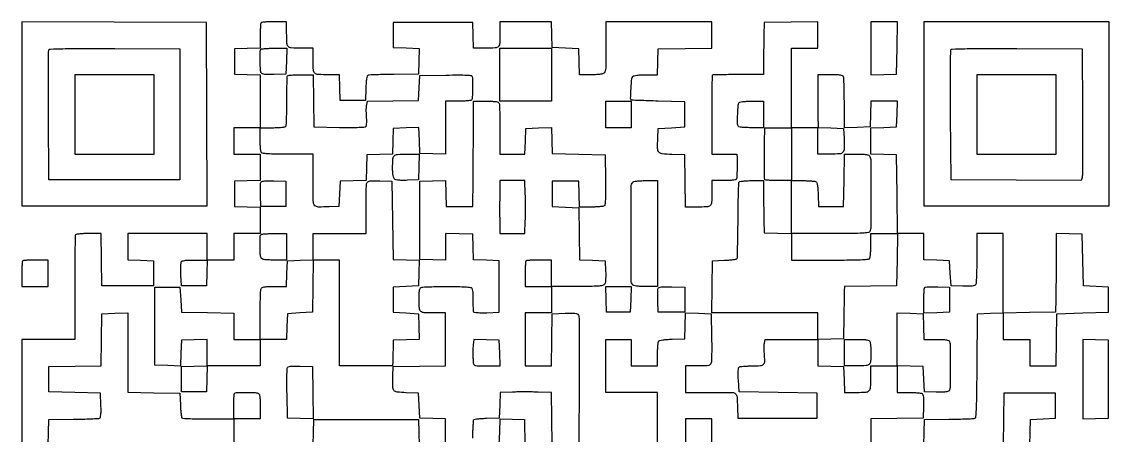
# Model space of a CAD drawing. Extents: x 156 to 936, y 100 to 969.
# Drawn here: x 156 to 936, y 672 to 969 of the extents above; entities that cross this region are included whole.
import ezdxf

# ---------------------------------------------------------------- set-up
doc = ezdxf.new("R2010")
doc.units = 0

msp = doc.modelspace()

# ---------------------------------------------------------------- linework, layer by layer
for points in [[(802.924948, 665), (803.212474, 674.25), (803.5, 683.5), (820.966527, 683.7261, 0.002516), (827.752009, 683.848088, 0.003769), (833.675696, 684.029084, 0.001598), (838.734997, 684.238043, 0.080658), (839.70432, 684.440031, 0.294491), (840.409051, 685.403351, 0.004559), (840.765826, 692.577338, 0.006966), (841.050817, 703.272058, 0.001419), (841.237793, 722.213931), (841.5, 759.5), (850.75, 759.787526), (860, 760.075052), (860, 750.537526), (860, 741), (869.5, 741), (879, 741), (879, 731.5), (879, 722), (888.477935, 722), (897.955869, 722), (898.227935, 740.75), (898.5, 759.5), (917, 760), (935.5, 760.5), (935.5, 769.5), (935.5, 778.5), (926.5, 779), (917.5, 779.5), (917, 798), (916.5, 816.5), (907.25, 816.787526), (898, 817.075052), (897.920976, 798.287526, -0.000609), (897.878178, 790.397897, -0.000549), (897.814941, 782.228211, -0.000549), (897.742156, 774.903415, -0.00174), (897.670976, 770), (897.5, 760.5), (878.75, 760.227935), (860, 759.955869), (860, 788.477935), (860, 817), (850.5, 817), (841, 817), (840.984687, 799.25, -0.004304), (840.919379, 792.354355, -0.006444), (840.732898, 786.334215, -0.002999), (840.478379, 781.232967, -0.128063), (840.149034, 780.206902, -0.187221), (839.340297, 779.610638, -0.039341), (837.5815, 779.278749, -0.027159), (834.914541, 779.135766, -0.008519), (830.914347, 779.206902), (822.5, 779.5), (822, 788.5), (821.5, 797.5), (812.25, 797.787526), (803, 798.075052), (803, 807.537526), (803, 817), (793.515573, 817), (784.031147, 817), (783.765573, 845.25), (783.5, 873.5), (774.25, 873.787526), (765, 874.075052), (765, 883.5), (765, 892.924948), (774.25, 893.212474), (783.5, 893.5), (783.787526, 902.75), (784.075052, 912), (774.575052, 912), (765.075052, 912), (764.787526, 902.75), (764.5, 893.5), (755.25, 893.212474), (746, 892.924948), (746, 910.380687, 0.003237), (745.955952, 917.183883, 0.004731), (745.821697, 923.173452, 0.002387), (745.635784, 928.244199, 0.081426), (745.393011, 929.418213, 0.192406), (744.653872, 930.217093, 0.06988), (743.154102, 930.688469, 0.034532), (740.571713, 930.937024, 0.00673), (735.893011, 931), (727, 931), (726.936029, 921.25, 0.001497), (726.920323, 916.84609, 0.000914), (726.926856, 911.646875, 0.000916), (726.952183, 906.495144, 0.001626), (726.994633, 902.25), (727.117209, 893), (717.558604, 893), (708, 893), (708, 921.5), (708, 950), (717.5, 950), (727, 950), (727, 959.521593), (727, 969.043186), (707.75, 968.771593), (688.5, 968.5), (688.301866, 959.5, 0.001393), (688.222149, 955.354275, 0.00077), (688.146698, 950.290986, 0.000768), (688.086028, 945.160135, 0.001237), (688.051866, 940.788462), (688, 931.076923), (669.871795, 931.076923, 0.001593), (662.899433, 931.054703, 0.00259), (656.978113, 930.986286, 0.000382), (651.731785, 930.894474, 0.19417), (651.435037, 930.76837, 0.194866), (651.144324, 930.081708, 0.000614), (651.006561, 920.484118, 0.002917), (650.920464, 908.675521, 0.001217), (650.936029, 892.75), (651, 874), (660, 874), (669, 874), (669.134681, 871.25, -0.015557), (669.209078, 867.076538, -0.008643), (669.053479, 861.988474, -0.004093), (668.774617, 857.017765, -0.122951), (668.396272, 855.832164, -0.226311), (667.882342, 855.501227, -0.00858), (665.553505, 855.244448, -0.013956), (662.712987, 855.060273, -0.00921), (659.440983, 855), (651, 855), (651, 846.106989, -0.014747), (650.800677, 839.350385, -0.195276), (649.74896, 837.14327, -0.175414), (647.404655, 836.171064, -0.011457), (639.940278, 836), (632.044131, 836), (631.772065, 854.75), (631.5, 873.5), (622.259666, 873.787398, -0.015844), (615.321238, 874.223546, -0.194277), (613.009645, 875.421808, -0.177046), (612.065605, 877.942653, -0.012739), (612.199088, 885.520917), (612.5, 892.5), (622, 893), (631.5, 893.5), (631.5, 902.5), (631.5, 911.5), (612.5, 912.055984, -0.000919), (605.197375, 912.283114, -0.001503), (599.007812, 912.50564, -0.000154), (593.478061, 912.722795, -0.15636), (593.25, 912.805984, -0.241526), (592.678893, 914.029082, -0.004679), (593.012086, 921.191542, -0.005611), (593.486258, 928.251259, -0.178643), (594.2, 929.8, -0.144682), (595.138013, 930.310039, -0.021131), (597.298731, 930.677383, -0.02038), (600.152513, 930.921656, -0.011159), (603.662474, 931), (611.924948, 931), (612.212474, 940.25), (612.5, 949.5), (631.75, 949.771593), (651, 950.043186), (651, 959.521593), (651, 969), (613, 969), (575, 969), (574.874114, 960.25, 0.00318), (574.842131, 956.264977, 0.001862), (574.851957, 951.492533, 0.001862), (574.89735, 946.717686, 0.003165), (574.975462, 942.72458, -0.00977), (575.000288, 938.814653, -0.020936), (574.834299, 935.802749, -0.024523), (574.508902, 933.589189, -0.125079), (573.978903, 932.47458, -0.138222), (572.962049, 931.773872, -0.04395), (571.158273, 931.330886, -0.02907), (568.461633, 931.074326, -0.009183), (564.415081, 931), (556.075052, 931), (555.787526, 940.25), (555.5, 949.5), (546, 950), (536.5, 950.5), (536.212474, 959.75), (535.924948, 969), (517.462474, 969), (499, 969), (499, 961.081787, -0.011384), (498.829682, 953.602344, -0.174757), (497.860252, 951.254332, -0.195866), (495.658129, 950.20038, -0.014889), (488.930537, 950), (480.075052, 950), (479.787526, 959.25), (479.5, 968.5), (451, 968.5), (422.5, 968.5), (422.5, 959.5), (422.5, 950.5), (431.787023, 950.211984), (441.074046, 949.923969), (440.787023, 940.711984), (440.5, 931.5), (423.033473, 931.2739, 0.002462), (416.249913, 931.152678, 0.003696), (410.332354, 930.974005, 0.001539), (405.273815, 930.768232, 0.080844), (404.323085, 930.570485, 0.236839), (403.746466, 929.938068, 0.027582), (403.317872, 928.012606, 0.023653), (402.989793, 925.211026, 0.009092), (402.789612, 921.296585), (402.5, 912.5), (393.5, 912.5), (384.5, 912.5), (384.212474, 921.75), (383.924948, 931), (376.044262, 931, -0.011491), (368.592092, 931.171283, -0.175559), (366.249844, 932.143776, -0.19511), (365.199102, 934.350994, -0.014732), (365, 941.106989), (365, 950), (356.106989, 950, -0.014768), (349.349521, 950.199638, -0.195511), (347.14255, 951.252746, -0.175208), (346.170753, 953.599988, -0.01141), (346, 961.081787), (346, 969), (337.166667, 969, 0.007039), (333.733476, 968.951666, 0.010477), (330.732292, 968.804167, 0.005871), (328.23216, 968.599192, 0.174709), (327.666667, 968.333333, 0.174595), (327.400837, 967.768224, 0.005912), (327.195833, 965.278732, 0.010516), (327.048335, 962.289663, 0.007069), (327, 958.870859), (327, 950.075052), (317.75, 949.787526), (308.5, 949.5), (308.5, 940.5), (308.5, 931.5), (317.75, 931.212474), (327, 930.924948), (327, 911.962474), (327, 893), (317.5, 893), (308, 893), (308, 883.5), (308, 874), (317.5, 874), (327, 874), (327, 864.537526), (327, 855.075052), (317.75, 854.787526), (308.5, 854.5), (308.5, 845.5), (308.5, 836.5), (317.75, 836.212474), (327, 835.924948), (327, 826.462474), (327, 817), (317.5, 817), (308, 817), (308, 807.5), (308, 798), (298.5, 798), (289, 798), (289, 807.5), (289, 817), (260.5, 817), (232, 817), (232, 807.537526), (232, 798.075052), (241.25, 797.787526), (250.5, 797.5), (250.5, 788.5), (250.5, 779.5), (232, 779.5), (213.5, 779.5), (213.227935, 798.25), (212.955869, 817), (204.036952, 817, 0.009718), (200.577597, 816.932755, 0.014646), (197.569487, 816.727395, 0.009376), (195.111804, 816.440507, 0.224214), (194.544488, 816.071983, 0.135039), (194.310559, 815.273879, 0.000414), (194.140326, 804.526676, 0.002326), (194.014184, 792.350824, 0.001448), (193.974023, 778.071983), (193.977105, 741), (174.988552, 741), (156, 741), (156, 703), (156, 665)], [(460, 665), (460, 674.462474), (460, 683.924948), (450.75, 684.212474), (441.5, 684.5), (441, 693.5), (440.5, 702.5), (431.759315, 702.788797, -0.017722), (425.222155, 703.237089, -0.198326), (422.97509, 704.45151, -0.170867), (422.062458, 706.988791, -0.012477), (422.199088, 714.520917), (422.5, 721.5), (441.25, 721.772065), (460, 722.044131), (460, 741.022065), (460, 760), (452.081787, 760, -0.011011), (444.641409, 760.163873, -0.16771), (442.279861, 761.097177, -0.201251), (441.212506, 763.225197, -0.016928), (441, 769.5, -0.007489), (441.06471, 773.820122, -0.036534), (441.316038, 776.251766, -0.072682), (441.790003, 777.676577, -0.18666), (442.581787, 778.393011, -0.080983), (443.749577, 778.635568, -0.002541), (448.632682, 778.821697, -0.004891), (454.409143, 778.955938, -0.003363), (460.959343, 779, -0.003883), (468.999884, 778.937551, -0.013622), (474.173829, 778.716098, -0.014593), (477.665189, 778.368609, -0.190849), (478.782764, 777.75, -0.133273), (479.174524, 776.879994, -0.015296), (479.450183, 774.730109, -0.017581), (479.612727, 772.102267, -0.013481), (479.611741, 769.22484, 0.00835), (479.581407, 766.364104, 0.011411), (479.655912, 763.788254, 0.008354), (479.80206, 761.656369, 0.117643), (480.041103, 760.933495, 0.224904), (480.679867, 760.51975, 0.014132), (482.970886, 760.280463, 0.017537), (485.940066, 760.159446, 0.009583), (489.58457, 760.208654), (498.5, 760.5), (498.5, 779), (498.5, 797.5), (489.287036, 797.787036), (480.074071, 798.074071), (479.787036, 807.287036), (479.5, 816.5), (469.75, 816.786212), (460, 817.072424), (460, 807.498686), (460, 797.924948), (450.75, 798.212474), (441.5, 798.5), (441.5, 826.5), (441.5, 854.5), (450.711984, 854.787023), (459.923969, 855.074046), (460.211984, 845.787023), (460.5, 836.5), (470, 836.5), (479.5, 836.5), (479.706189, 855.5, 0.000664), (479.788403, 864.132135, 0.000393), (479.864679, 874.426563, 0.000394), (479.92461, 884.697251, 0.000678), (479.956189, 893.25), (480, 912), (488.893011, 912, -0.00673), (493.571713, 911.937024, -0.034532), (496.154102, 911.688469, -0.06988), (497.653872, 911.217093, -0.192406), (498.393011, 910.418213, -0.081401), (498.635772, 909.244542, -0.002396), (498.821697, 904.184475, -0.00474), (498.955951, 898.207024, -0.003244), (499, 891.418213), (499, 874), (507.962474, 874), (516.924948, 874), (517.212474, 883.25), (517.5, 892.5), (526.711984, 892.787023), (535.923969, 893.074046), (536.211984, 883.787023), (536.5, 874.5), (555.5, 874), (574.5, 873.5), (574.71939, 855.540099, -0.003424), (574.76602, 846.853289, -0.012963), (574.617147, 841.421853, -0.013089), (574.32745, 837.785663, -0.228634), (573.71939, 836.805412, -0.112178), (572.861723, 836.499499, -0.008905), (570.445781, 836.253721, -0.01172), (567.521977, 836.077684, -0.008708), (564.287526, 836.015313), (556.075052, 836), (555.787526, 845.25), (555.5, 854.5), (546, 854.5), (536.5, 854.5), (536.5, 845.5), (536.5, 836.5), (546, 836), (555.5, 835.5), (555.771928, 816.787236), (556.043857, 798.074471), (565.271928, 797.787236), (574.5, 797.5), (574.793771, 789.655204, -0.01153), (574.842502, 786.264652, -0.021342), (574.701133, 783.514748, -0.023545), (574.405224, 781.431833, -0.126804), (573.921326, 780.405204, -0.182404), (572.63003, 779.670597, -0.021157), (569.264588, 779.28498, -0.014874), (563.87593, 779.058352, -0.003072), (554.377555, 779), (536, 779), (536, 769.5), (536, 760), (526.5, 760), (517, 760), (517, 741), (517, 722), (526.477935, 722), (535.955869, 722), (536.227935, 740.75), (536.5, 759.5), (545.721624, 759.78715, -0.004152), (551.57824, 759.920849, -0.054125), (553.742582, 759.717622, -0.166626), (554.841379, 759.070883, -0.118084), (555.499153, 757.78715, -0.05765), (555.718993, 756.012631, -0.00055), (555.810237, 742.9531, -0.00183), (555.843716, 727.912858, -0.001183), (555.777529, 710.5), (555.5, 665.5)], [(174.924948, 665), (175.212474, 674.25), (175.5, 683.5), (192.966527, 683.7261, 0.002617), (199.755613, 683.849525, 0.003904), (205.690789, 684.034876, 0.001709), (210.751761, 684.249818, 0.080308), (211.755698, 684.459747, 0.230735), (212.38357, 685.132566, 0.046619), (212.724607, 686.779803, 0.028627), (212.867535, 689.436735, 0.00737), (212.789171, 693.733647), (212.5, 702.5), (194, 703), (175.5, 703.5), (175.5, 712.5), (175.5, 721.5), (194.228016, 721.771984), (212.956031, 722.043969), (213.228016, 740.771984), (213.5, 759.5), (222.75, 759.787526), (232, 760.075052), (232, 731.559591), (232, 703.044131), (250.75, 702.772065), (269.5, 702.5), (269.794391, 694.005609, 0.008279), (269.964083, 690.694214, 0.011972), (270.232402, 687.776348, 0.007724), (270.549842, 685.368688, 0.161087), (270.872093, 684.727907, 0.185963), (271.58443, 684.411783, 0.002216), (276.763418, 684.175895, 0.006297), (282.805731, 684.003704, 0.00403), (289.827702, 683.948685), (308, 683.952773), (308, 674.49196), (308, 665.031147)], [(612.043914, 665.650853, -0.002105), (612, 676.081787), (612, 703), (593.5, 703), (575, 703), (575, 722), (575, 741), (584, 741), (593, 741), (593, 731.5), (593, 722), (602.5, 722), (612, 722), (612.015313, 730.25, -0.008591), (612.077158, 733.498009, -0.011595), (612.251635, 736.431384, -0.008743), (612.495093, 738.855762, -0.112618), (612.798312, 739.707902, -0.195149), (613.552989, 740.24575, -0.020215), (615.737125, 740.673305, -0.020298), (618.707636, 741.008289, -0.009786), (622.532999, 741.207902), (631.5, 741.5), (631.788016, 750.787023), (632.076031, 760.074046), (641.288016, 759.787023), (650.5, 759.5), (650.785515, 743, -0.003332), (650.854498, 736.515656, -0.004581), (650.824256, 730.685937, -0.002978), (650.724981, 725.797256, -0.053901), (650.516463, 724.25, -0.122326), (649.855595, 722.996245, -0.153829), (648.733255, 722.32807, -0.053257), (646.5462, 722.052573, -0.004723), (640.980948, 722), (632, 722), (632, 712.5), (632, 703), (640.75, 702.906082, 0.002441), (644.767533, 702.882574, 0.001372), (649.646927, 702.89123, 0.001369), (654.573813, 702.926979, 0.002237), (658.750177, 702.987407, -0.013023), (665.790066, 702.937406, -0.191699), (668.015539, 701.964983, -0.18068), (669.03178, 699.704774, -0.011333), (669.346713, 692.27678), (669.5, 684.5), (698, 684.5), (726.5, 684.5), (726.5, 693.5), (726.5, 702.5), (698.5, 703), (670.5, 703.5), (669.992921, 712, -0.00974), (669.850799, 715.54172, -0.018682), (669.898367, 718.384381, -0.016605), (670.087312, 720.543244, -0.207927), (670.492921, 721.234687, -0.129958), (671.239543, 721.525821, -0.008081), (673.622012, 721.758058, -0.011521), (676.504592, 721.925339, -0.008266), (679.730948, 721.984687, 0.018537), (685.747928, 722.219049, 0.181022), (688.017698, 723.271479, 0.198869), (688.924046, 725.502701, 0.023008), (688.633077, 731.01111, -0.014999), (688.500258, 732.938993, -0.012336), (688.471135, 735.00163, -0.012523), (688.538682, 736.898408, -0.032072), (688.709582, 738.26111), (689.233154, 741), (708.116577, 741), (727, 741), (727, 731.537526), (727, 722.075052), (736.25, 721.787526), (745.5, 721.5), (745.787526, 712.25), (746.075052, 703), (754.930537, 703, 0.014889), (761.658129, 703.20038, 0.195866), (763.860252, 704.254332, 0.174757), (764.829682, 706.602344, 0.011384), (765, 714.081787), (765, 722), (774.5, 722), (784, 722), (784, 712.5), (784, 703), (792.25, 702.984687, -0.00917), (795.504112, 702.918959, -0.012203), (798.45641, 702.732898, -0.00954), (800.894283, 702.472467, -0.110402), (801.793098, 702.149034, -0.187221), (802.389362, 701.340297, -0.039341), (802.721251, 699.5815, -0.027159), (802.864234, 696.914541, -0.008519), (802.793098, 692.914347), (802.5, 684.5), (783.75, 684.227935), (765, 683.955869), (765, 674.477935), (765, 665)], [(536.5, 665.5), (536.228185, 684.181892), (535.95637, 702.863784), (526.457255, 703.181892, 0.004923), (522.171483, 703.283182, 0.003025), (517.121782, 703.322239, 0.003032), (512.12499, 703.300357, 0.005411), (508.016106, 703.212964), (499.074071, 702.925929), (498.787036, 693.712964), (498.5, 684.5), (489.25, 684.212474, 0.007931), (485.059499, 684.015643, 0.023956), (482.219181, 683.699926, 0.029796), (480.354589, 683.286533, 0.305992), (479.871896, 682.712474, 0.010281), (479.720577, 680.93031, 0.002565), (479.548185, 678.012426, 0.002391), (479.370898, 674.404521, 0.001572), (479.199748, 670.25)]]:
    msp.add_lwpolyline(points, format="xyb")
for points in [[(156, 903.007138), (156, 837), (222.50719, 837), (289.014379, 837), (288.75719, 902.75), (288.5, 968.5), (222.25, 968.757138), (156, 969.014276)], [(765, 949.962474), (765, 930.924948), (774.25, 931.212474), (783.5, 931.5), (783.772065, 950.25), (784.044131, 969), (774.522065, 969), (765, 969)], [(803, 903), (803, 837), (869.5, 837), (936, 837), (936, 903), (936, 969), (869.5, 969), (803, 969)], [(536, 931), (536, 912), (517.5, 912), (499, 912), (499, 931), (499, 950), (517.5, 950), (536, 950)], [(194, 902.5), (194, 874), (222.5, 874), (251, 874), (251, 902.5), (251, 931), (222.5, 931), (194, 931)], [(841, 902.5), (841, 874), (869.5, 874), (898, 874), (898, 902.5), (898, 931), (869.5, 931), (841, 931)], [(593, 902.5), (593, 893), (584, 893), (575, 893), (575, 902.5), (575, 912), (584, 912), (593, 912)], [(592.787526, 769.75), (592.5, 760.5), (584, 760.5), (575.5, 760.5), (575.212474, 769.75), (574.924948, 779), (584, 779), (593.075052, 779)], [(917, 712.5), (917, 683.924948), (926.25, 684.212474), (935.5, 684.5), (935.5, 712.5), (935.5, 740.5), (926.25, 740.787526), (917, 741.075052)]]:
    msp.add_lwpolyline(points, close=True)
for points in [[(269.5, 902.5), (269.5, 855.5), (222.5, 855.5), (175.5, 855.5), (175.239372, 901.5, -0.000997), (175.174287, 919.225103, -0.001596), (175.197198, 934.357597, -0.000282), (175.267665, 947.72814, -0.090314), (175.461789, 948.759906, -0.301449), (176.45055, 949.464468, -0.003096), (185.402033, 949.70934, -0.005599), (198.68089, 949.841585, -0.001079), (222.722417, 949.759906), (269.5, 949.5)], [(345.787526, 940.75), (345.5, 931.5), (337.085653, 931.206902, -0.008519), (333.085459, 931.135766, -0.027159), (330.4185, 931.278749, -0.039341), (328.659703, 931.610638, -0.187221), (327.850966, 932.206902, -0.131906), (327.206577, 934.26788, -0.007493), (327.033407, 940.992136, -0.005877), (327.040216, 947.8478, -0.195602), (327.666667, 949.333333, -0.174822), (328.232541, 949.599219, -0.00583), (330.743315, 949.804167, -0.010438), (333.756615, 949.951668, -0.007009), (337.204192, 950), (346.075052, 950)], [(916.777529, 904.5, -0.001169), (916.844214, 887.089041, -0.00181), (916.812248, 872.054912, -0.000538), (916.723164, 858.995066, -0.057675), (916.505999, 857.240125), (915.956939, 854.980251), (869.22847, 855.240125), (822.5, 855.5), (822.239372, 901.5, -0.000997), (822.174287, 919.225103, -0.001596), (822.197198, 934.357597, -0.000282), (822.267665, 947.72814, -0.090314), (822.461789, 948.759906, -0.301449), (823.45055, 949.464468, -0.003096), (832.402033, 949.70934, -0.005599), (845.68089, 949.841585, -0.001079), (869.722417, 949.759906), (916.5, 949.5)], [(365.227935, 912.25), (365.5, 893.5), (383.926619, 893.226758, 0.00365), (392.321523, 893.163563, 0.010953), (398.054295, 893.28785, 0.008053), (402.172111, 893.533919, 0.239802), (403.03717, 894.060143, 0.117689), (403.282329, 894.801737, 0.012855), (403.389486, 896.607774, 0.015163), (403.396552, 898.795666, 0.011696), (403.276127, 901.178943, -0.011439), (403.149717, 903.6554, -0.011583), (403.137475, 906.124735, -0.011438), (403.225729, 908.271701, -0.045518), (403.428979, 909.573052), (404.026806, 911.954986), (422.263403, 912.227493), (440.5, 912.5), (441, 921.5), (441.5, 930.5), (460.25, 930.772065, -0.002837), (469.767137, 930.856152, -0.014019), (475.125912, 930.722825, -0.016384), (478.479094, 930.434829, -0.35065), (479.131922, 929.772065, -0.022522), (479.404849, 925.09601, -0.012592), (479.336904, 919.396152, -0.005487), (479.068046, 913.808283, -0.223203), (478.500625, 912.765313, -0.132522), (477.748416, 912.473712, -0.007387), (475.223621, 912.241942, -0.010971), (472.174845, 912.074625, -0.007783), (468.75, 912.015313), (460, 912), (460, 892.962474), (460, 873.924948), (450.75, 874.212474), (441.5, 874.5), (441.211984, 883.787023), (440.923969, 893.074046), (431.711984, 892.787023), (422.5, 892.5), (422.212964, 883.287036), (421.925929, 874.074071), (412.712964, 873.787036), (403.5, 873.5), (403.212964, 864.287036), (402.925929, 855.074071), (393.712964, 854.787036), (384.5, 854.5), (384, 845.5), (383.5, 836.5), (376.520917, 836.199088, -0.012422), (368.785802, 836.057933, -0.180078), (366.267526, 837.014264, -0.202597), (365.14059, 839.336868, -0.016297), (365.006044, 846.283591, 0.001591), (365.048206, 850.481493, 0.000931), (365.073343, 855.509867, 0.000931), (365.079759, 860.541436, 0.001582), (365.063971, 864.75), (365, 874), (346.606989, 874, -0.002472), (336.276552, 874.051073, -0.018295), (331.359559, 874.27975, -0.036273), (328.606822, 874.711497, -0.24904), (327.606989, 875.581787, -0.06844), (327.368926, 876.599719, -0.007317), (327.178303, 879.0249, -0.008902), (327.044385, 881.933927, -0.00705), (327, 885.081787), (327, 893), (335.940983, 893, 0.010436), (339.411851, 893.07245, 0.015606), (342.436963, 893.293528, 0.010524), (344.897334, 893.603205, 0.22125), (345.499533, 893.999244, 0.128761), (345.748128, 894.810169, 0.001971), (345.933017, 899.750487, 0.005139), (346.066808, 905.519605, 0.00336), (346.108001, 912.17475, -0.002774), (346.14134, 918.817734, -0.004307), (346.25126, 924.547679, -0.001397), (346.402627, 929.494378, -0.130786), (346.608468, 930.175505, -0.228659), (347.12356, 930.503946, -0.007705), (349.588281, 930.757805, -0.01317), (352.582027, 930.940311, -0.008638), (356.036952, 931), (364.955869, 931)], [(688, 902.5), (688, 893), (679.106989, 893, -0.008167), (674.997112, 893.067136, -0.025131), (672.225961, 893.297448, -0.033225), (670.402822, 893.666252, -0.246804), (669.776163, 894.25, -0.086314), (669.383347, 896.61345, -0.007365), (669.520477, 902.781088, -0.00592), (669.826486, 909.046906, -0.123861), (670.38886, 910.820171, -0.201436), (671.115698, 911.338706, -0.023545), (673.121693, 911.69346, -0.02204), (675.901463, 911.927186, -0.009953), (679.559017, 912), (688, 912)], [(708, 874), (708, 855), (716.25, 854.984687, -0.008579), (719.497876, 854.922928, -0.011582), (722.430835, 854.748704, -0.008725), (724.854929, 854.505619, -0.112667), (725.706033, 854.202843, -0.192561), (726.236162, 853.466763, -0.02067), (726.666992, 851.36687, -0.020911), (727.005667, 848.539342, -0.010674), (727.206033, 844.968156), (727.5, 836.5), (736.5, 836.5), (745.5, 836.5), (745.772065, 855.25), (746.044131, 874), (754.915076, 874, -0.006755), (759.580732, 873.936965, -0.034601), (762.157648, 873.688316, -0.069982), (763.654681, 873.216846, -0.192203), (764.393011, 872.418213, -0.091103), (764.951141, 869.430895, -0.00075), (764.987031, 845.5, -0.00075), (764.951141, 821.569105, -0.091103), (764.393011, 818.581787, -0.273), (763.2442, 817.66906, -0.020733), (759.135087, 817.269618, -0.01238), (751.897163, 817.047441, -0.001482), (735.893011, 817), (708, 817), (708, 807.5), (708, 798), (735.893011, 798, 0.001482), (751.897163, 798.047441, 0.01238), (759.135087, 798.269618, 0.020733), (763.2442, 798.66906, 0.273), (764.393011, 799.581787, 0.06844), (764.631074, 800.599719, 0.007317), (764.821697, 803.0249, 0.008902), (764.955615, 805.933927, 0.00705), (765, 809.081787), (765, 817), (774.522065, 817), (784.044131, 817), (783.772065, 798.25), (783.5, 779.5), (764.75, 779.227935), (746, 778.955869), (745.915374, 776.227935, 0.004106), (745.87465, 774.442113, 0.00031), (745.807028, 769.601331, 0.000428), (745.734888, 763.827037, 0.000325), (745.665374, 757.5), (745.5, 741.5), (736.25, 741.212474), (727, 740.924948), (727, 750.462474), (727, 760), (688.977935, 760), (650.955869, 760), (651.227935, 778.75), (651.5, 797.5), (659.968156, 797.793967, 0.010008), (663.254663, 797.97397, 0.014925), (666.117432, 798.274448, 0.00987), (668.44969, 798.636875, 0.21401), (669.010409, 799.016842, 0.1316), (669.246289, 799.801907, 0.00077), (669.466153, 807.475903, 0.003165), (669.648646, 816.259696, 0.002), (669.755699, 826.50922, -0.002074), (669.864307, 836.761147, -0.003276), (670.051553, 845.552745, -0.000825), (670.277893, 853.223781, -0.131355), (670.522463, 854.036345, -0.220325), (671.10065, 854.418056, -0.010886), (673.422624, 854.716926, -0.015902), (676.281377, 854.930117, -0.010659), (679.559017, 855), (688, 855), (688.051866, 845.25, 0.001235), (688.086031, 840.863499, 0.000769), (688.146698, 835.720313, 0.000771), (688.222149, 830.648335, 0.001399), (688.301866, 826.5), (688.5, 817.5), (698.25, 817.213788), (708, 816.927576), (708, 835.963788), (708, 855), (698.5, 855, -0.0074), (694.85253, 855.053986, -0.01215), (691.769574, 855.220312, -0.005805), (689.227244, 855.449247, -0.357713), (688.928337, 855.75, -0.022085), (688.811056, 858.043274, -0.000983), (688.77158, 865.989439, -0.00184), (688.777347, 874.495849, -0.002427), (688.84878, 882.25), (689, 893), (698.5, 893), (708, 893)], [(745.800912, 885.520917, -0.012322), (745.941866, 877.88044, -0.176722), (745.009281, 875.372662, -0.202101), (742.732324, 874.227183, -0.01682), (735.980948, 874), (727, 874), (727, 883.537526), (727, 893.075052), (736.25, 892.787526), (745.5, 892.5)], [(440.787526, 864.75), (440.5, 855.5), (432.655204, 855.206229, -0.01153), (429.264652, 855.157498, -0.021342), (426.514748, 855.298867, -0.023545), (424.431833, 855.594776, -0.126804), (423.405204, 856.078674, -0.135867), (422.774512, 856.984925, -0.040828), (422.344596, 858.625418, -0.030592), (422.081339, 860.934398, -0.01309), (422, 864.040657, -0.014338), (422.189268, 870.639454, -0.186431), (423.185875, 872.835771, -0.182412), (425.409858, 873.816515, -0.01362), (432.144515, 874), (441.075052, 874)], [(422, 826.5), (422.5, 798.5), (431.787023, 798.211984), (441.074046, 797.923969), (440.787023, 788.711984), (440.5, 779.5), (431.5, 779), (422.5, 778.5), (422.5, 769.5), (422.5, 760.5), (431.5, 760), (440.5, 759.5), (440.787023, 750.288016), (441.074046, 741.076031), (431.787023, 740.788016), (422.5, 740.5), (422.316022, 734.5, 0.000486), (422.240743, 731.964552, 0.000422), (422.166694, 729.307813, 0.000425), (422.103752, 726.903323, 0.001252), (422.066022, 725.25), (422, 722), (403, 722), (384, 722), (384, 760), (384, 798), (374.522065, 798), (365.044131, 798), (364.772065, 779.25), (364.5, 760.5), (355.5, 760), (346.5, 759.5), (346.212474, 750.25), (345.924948, 741), (336.462474, 741), (327, 741), (327, 731.5), (327, 722), (308.037526, 722), (289.075052, 722), (288.787526, 712.75), (288.5, 703.5), (279.5, 703.5), (270.5, 703.5), (270.5, 712.5), (270.5, 721.5), (279.75, 721.787526), (289, 722.075052), (289, 731.575052), (289, 741.075052), (279.75, 740.787526), (270.5, 740.5), (270.211984, 731.212977), (269.923969, 721.925954), (260.711984, 722.212977), (251.5, 722.5), (251.5, 750.5), (251.5, 778.5), (260.5, 778.5), (269.5, 778.5), (270, 769.5), (270.5, 760.5), (289.25, 760.227935), (308, 759.955869), (308, 750.477935), (308, 741), (317.5, 741), (327, 741), (327, 758.418213, -0.003244), (327.044049, 765.207024, -0.00474), (327.178303, 771.184475, -0.002396), (327.364228, 776.244542, -0.081401), (327.606989, 777.418213, -0.192061), (328.344751, 778.216672, -0.070053), (329.839867, 778.688208, -0.03465), (332.412948, 778.936924, -0.006773), (337.069463, 779), (345.924948, 779), (346.212474, 788.25), (346.5, 797.5), (355.75, 797.787526), (365, 798.075052), (365, 807.537526), (365, 817), (384, 817), (403, 817), (403.096534, 829.25, 0.000766), (403.128635, 834.306641, 0.000763), (403.145298, 839.370312, 0.000746), (403.146504, 843.795341, 0.002999), (403.12698, 846.5, -0.018513), (403.259384, 852.061176, -0.203503), (404.233226, 854.015207, -0.173898), (406.396602, 854.835874, -0.012851), (412.829377, 854.787775), (421.5, 854.5)], [(345.5, 845.5), (345.5, 836.5), (336.5, 836.5), (327.5, 836.5), (327.205027, 844.411609, -0.006757), (327.130652, 847.542211, -0.008847), (327.151984, 850.403842, -0.006825), (327.2445, 852.787219, -0.078651), (327.438673, 853.700781, -0.222283), (328.127059, 854.364206, -0.05328), (329.715903, 854.724548, -0.030281), (332.338027, 854.871594, -0.007113), (336.733647, 854.789171), (345.5, 854.5)], [(498.900637, 847.75, -0.000313), (498.857705, 844.754297, -0.00031), (498.81088, 841.748438, -0.000304), (498.766673, 839.117832, -0.001201), (498.734613, 837.5, 0.006381), (498.718651, 835.811892, 0.001287), (498.736302, 832.810938, 0.001359), (498.775311, 829.319936, 0.00127), (498.833975, 825.75), (499, 817), (507.929031, 817), (516.858062, 817), (517.179031, 826.25, 0.005736), (517.277592, 830.495207, 0.003234), (517.304751, 835.646875, 0.003227), (517.264969, 840.846037, 0.005283), (517.156293, 845.25), (516.812585, 855), (507.906293, 855), (499, 855)], [(612, 817), (612, 779), (603.622445, 779, -0.009861), (599.81158, 779.075163, -0.024525), (597.034468, 779.321529, -0.031042), (595.084709, 779.715923, -0.155337), (594.157803, 780.309859, -0.17421), (593.089972, 783.255606, -0.000779), (593.047772, 817.013129, -0.00078), (593.110818, 850.769593, -0.174051), (594.180429, 853.717403, -0.158129), (595.090095, 854.293325, -0.028943), (597.06969, 854.67996, -0.023753), (599.858891, 854.924684, -0.010005), (603.622445, 855), (612, 855)], [(346, 807.5), (346, 798), (337.106989, 798, -0.00673), (332.428287, 798.062976, -0.034532), (329.845898, 798.311531, -0.06988), (328.346128, 798.782907, -0.192406), (327.606989, 799.581787, -0.084511), (327.096621, 802.128446, -0.008182), (327.015701, 808.449139, -0.004931), (327.103892, 815.018197, -0.192867), (327.666667, 816.333333, -0.174709), (328.23216, 816.599192, -0.005871), (330.732292, 816.804167, -0.010477), (333.733476, 816.951666, -0.007039), (337.166667, 817), (346, 817)], [(156.666667, 797.333333, 0.174709), (156.400808, 796.76784, 0.005871), (156.195833, 794.267708, 0.010477), (156.048334, 791.266524, 0.007039), (156, 787.833333), (156, 779), (165.5, 779), (175, 779), (175, 788.5), (175, 798), (166.166667, 798, 0.007039), (162.733476, 797.951666, 0.010477), (159.732292, 797.804167, 0.005871), (157.23216, 797.599192, 0.174709)], [(288.787526, 788.75), (288.5, 779.5), (279.5, 779.5), (270.5, 779.5), (270.205027, 787.411609, -0.006569), (270.129541, 790.539392, -0.008656), (270.147568, 793.392336, -0.006579), (270.235027, 795.7687, -0.079281), (270.423642, 796.661609, -0.22904), (271.108114, 797.304492, -0.041271), (272.861635, 797.698947, -0.027152), (275.637843, 797.934049, -0.007548), (280.006141, 798), (289.075052, 798)], [(517.666667, 797.333333, 0.174709), (517.400808, 796.76784, 0.005871), (517.195833, 794.267708, 0.010477), (517.048334, 791.266524, 0.007039), (517, 787.833333), (517, 779), (526.5, 779), (536, 779), (536, 788.5), (536, 798), (527.166667, 798, 0.007039), (523.733476, 797.951666, 0.010477), (520.732292, 797.804167, 0.005871), (518.23216, 797.599192, 0.174709)], [(631.5, 769.5), (631.5, 760.5), (622, 760.5), (612.5, 760.5), (612.205027, 768.411609, -0.00675), (612.130612, 771.542108, -0.00884), (612.151823, 774.403425, -0.006817), (612.244157, 776.786543, -0.078674), (612.438128, 777.699359, -0.226742), (613.142535, 778.366783, -0.050502), (614.808733, 778.724677, -0.028831), (617.565901, 778.870994, -0.006604), (622.233101, 778.787749), (631.5, 778.5)], [(821.5, 769.5), (821.5, 760.5), (812.25, 760.212474), (803, 759.924948), (803, 768.795808, -0.007385), (803.050962, 772.245903, -0.010931), (803.206402, 775.267253, -0.006353), (803.422777, 777.777963, -0.173388), (803.702644, 778.369311, -0.179987), (804.290922, 778.638564, -0.007016), (806.709672, 778.781547, -0.011703), (809.626528, 778.84459, -0.007913), (812.952644, 778.785977), (821.5, 778.5)], [(802.787526, 750.25), (803.075052, 741), (811.930537, 741, -0.006773), (816.587052, 740.936924, -0.03465), (819.160133, 740.688208, -0.070053), (820.655249, 740.216672, -0.192061), (821.393011, 739.418213, -0.091176), (821.998795, 736.173227, -0.00241), (821.967788, 721.474877, -0.001716), (821.811922, 706.431842, -0.138765), (821.149034, 704.206902, -0.187221), (820.340297, 703.610638, -0.039341), (818.5815, 703.278749, -0.027159), (815.914541, 703.135766, -0.008519), (811.914347, 703.206902), (803.5, 703.5), (803, 712.5), (802.5, 721.5), (793.25, 721.787526), (784, 722.075052), (784, 741.075052), (784, 760.075052), (793.25, 759.787526), (802.5, 759.5)], [(479.793425, 736.785662, 0.011366), (479.622603, 734.907344, 0.008176), (479.513961, 732.804226, 0.008264), (479.476392, 730.798892, 0.017633), (479.527613, 729.25, -0.00031), (479.621916, 727.859169, -0.000252), (479.721393, 726.367188, -0.000254), (479.811727, 724.991373, -0.000659), (479.875, 724, 0.175913), (480.348485, 722.912635, 0.153117), (481.438709, 722.305701, 0.046795), (483.747011, 722.049398, 0.004265), (489.537526, 722), (499.075052, 722), (498.787526, 731.25), (498.5, 740.5), (489.390812, 740.785662), (480.281624, 741.071325)], [(764.393011, 739.418213, -0.063253), (764.629829, 738.450783, -0.009306), (764.821697, 736.43975, -0.010378), (764.955516, 734.041973, -0.008749), (765, 731.5, -0.015844), (764.802358, 725.264457, -0.190499), (763.797846, 723.129957, -0.177094), (761.570835, 722.178146, -0.013336), (754.893011, 722), (746, 722), (746, 731.5), (746, 741), (754.893011, 741, -0.00673), (759.571713, 740.937024, -0.034532), (762.154102, 740.688469, -0.06988), (763.653872, 740.217093, -0.192406)], [(364.772204, 702.71218), (365.044409, 683.924361), (355.772204, 684.21218), (346.5, 684.5), (346.257563, 702, -0.002631), (346.199152, 708.799598, -0.003941), (346.226192, 714.738069, -0.001682), (346.306309, 719.809053, -0.083845), (346.49121, 720.789171, -0.238724), (347.14441, 721.395694, -0.043003), (348.823062, 721.725032, -0.027688), (351.496316, 721.865282, -0.007507), (355.733647, 721.789171), (364.5, 721.5)], [(325.418213, 702.393011, -0.192406), (326.217093, 701.653872, -0.06988), (326.688469, 700.154102, -0.034532), (326.937024, 697.571713, -0.00673), (327, 692.893011), (327, 684), (317.5, 684), (308, 684), (308, 692.833333, -0.007039), (308.048334, 696.266524, -0.010477), (308.195833, 699.267708, -0.005871), (308.400808, 701.76784, -0.174709), (308.666667, 702.333333, -0.192867), (309.981803, 702.896108, -0.004931), (316.550861, 702.984299, -0.008182), (322.871554, 702.903379, -0.084511)]]:
    msp.add_lwpolyline(points, format="xyb", close=True)
for points in [[(878.925536, 665.044404), (879.212768, 674.272202), (879.5, 683.5), (888.5, 684), (897.5, 684.5), (897.5, 693.5), (897.5, 702.5), (879, 702.5), (860.5, 702.5), (860.227935, 683.75), (859.955869, 665)], [(364.925529, 665.043857), (365.212764, 674.271928), (365.5, 683.5), (403, 683.5), (440.5, 683.5), (440.787232, 674.272202), (441.074464, 665.044404)], [(498.5, 665.5), (498.788034, 674.788378), (499.076067, 684.076756), (507.788034, 683.788378), (516.5, 683.5), (516.771921, 664.789253)], [(651, 665), (651, 674.5), (651, 684), (641.5, 684), (632, 684), (632, 665)]]:
    msp.add_lwpolyline(points)

doc.saveas('drawing.dxf')
